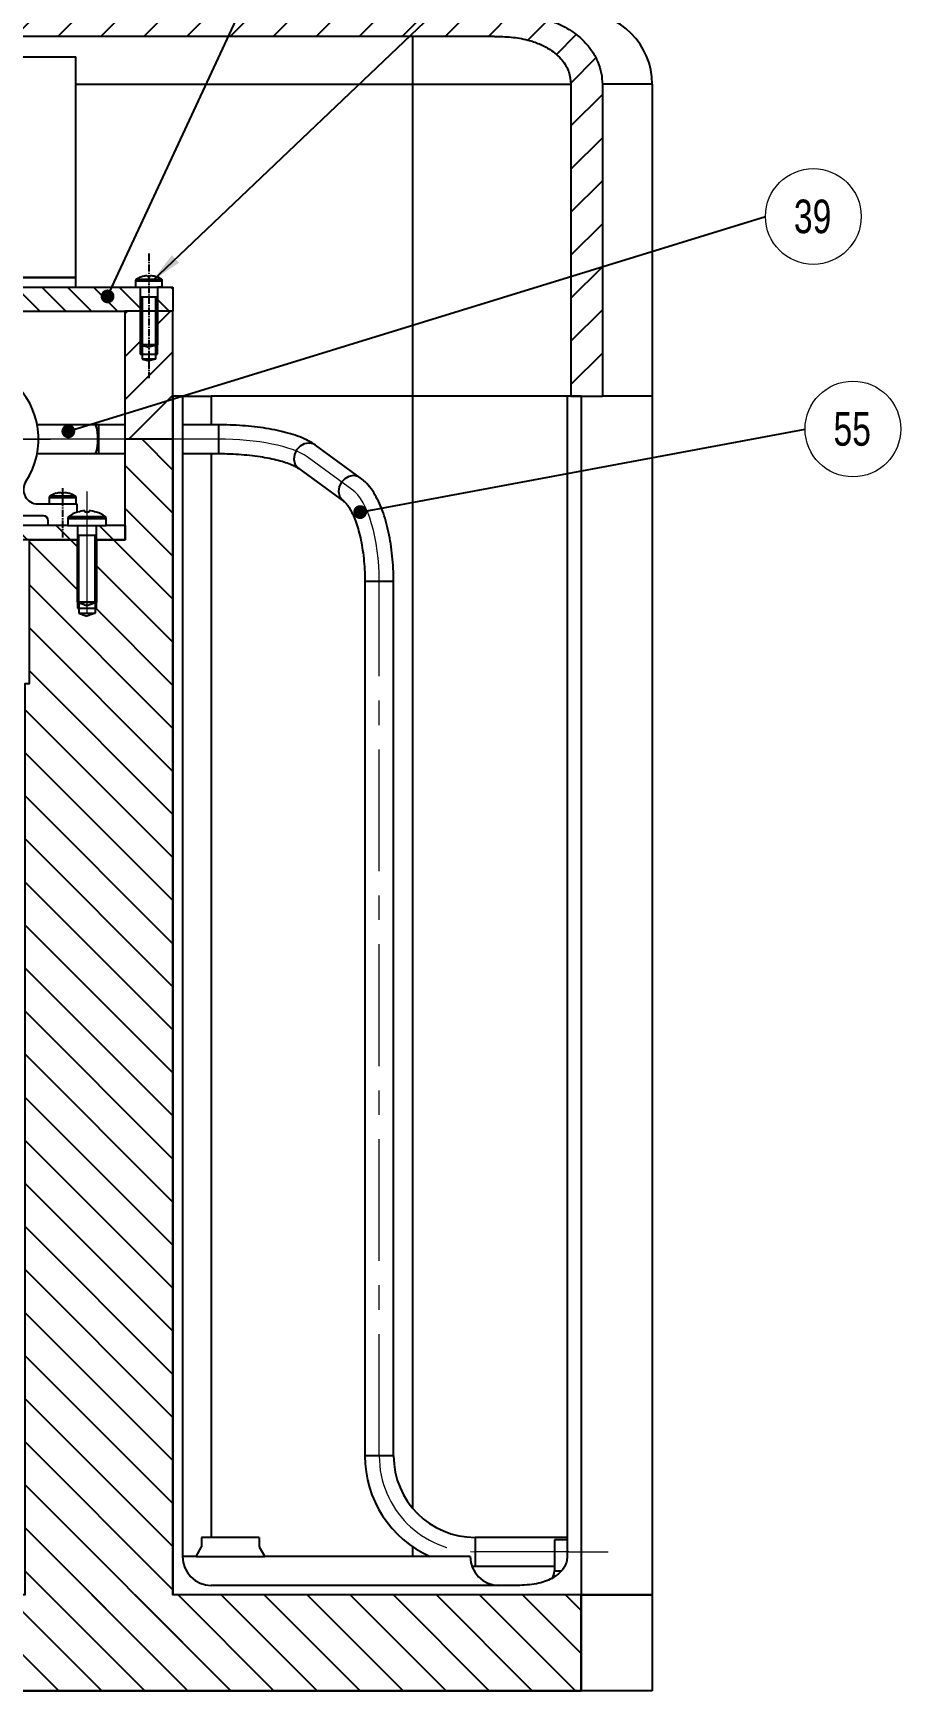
# Model space of a CAD drawing. Header units: millimetres. Extents: x 2 to 1186, y 2 to 838.
# Drawn here: x 440.6 to 531.1, y 562.5 to 735.4 of the extents above; entities that cross this region are included whole.
import ezdxf

# ---------------------------------------------------------------- set-up
doc = ezdxf.new("R2010")
doc.units = ezdxf.units.MM
doc.linetypes.add('CENTER2', pattern=[1.125, 0.75, -0.125, 0.125, -0.125])
doc.linetypes.add('CENTERX2', pattern=[20.32, 12.7, -2.54, 2.54, -2.54])
doc.styles.add('SLDTEXTSTYLE0', font='TXT', dxfattribs={"width": 0.75})
doc.dimstyles.new('SLDDIMSTYLE0', dxfattribs={"dimtxt": 0.18, "dimasz": 1.44, "dimexe": 0, "dimexo": 0.0625, "dimgap": 0, "dimtad": 0, "dimtih": 1, "dimtoh": 1, "dimdec": 0, "dimrnd": 1e-09, "dimzin": 0, "dimdsep": 46, "dimtxsty": 'Standard', "dimblk1": 'DOT', "dimblk2": 'DOT', "dimsah": 1, "dimcen": 0.09, "dimadec": 0, "dimazin": 0, "dimtfac": 1.44, "dimtdec": 0, "dimtofl": 0, "dimtmove": 0, "dimatfit": 3, "dimldrblk": 'DOT', "dimfxl": 1, "dimfrac": 2, "dimtolj": 1, "dimtzin": 0, "dimarcsym": 0})
doc.dimstyles.new('SLDDIMSTYLE1', dxfattribs={"dimtxt": 0.18, "dimasz": 3.302, "dimexe": 0, "dimexo": 0.0625, "dimgap": 0, "dimtad": 0, "dimtih": 1, "dimtoh": 1, "dimdec": 0, "dimrnd": 1e-09, "dimzin": 0, "dimdsep": 46, "dimtxsty": 'Standard', "dimsah": 1, "dimcen": 0.09, "dimadec": 0, "dimazin": 0, "dimtfac": 3.302, "dimtdec": 0, "dimtofl": 0, "dimtmove": 0, "dimatfit": 3, "dimfxl": 1, "dimfrac": 2, "dimtolj": 1, "dimtzin": 0, "dimarcsym": 0})

# ---------------------------------------------------------------- blocks, each defined once
blk = doc.blocks.new('SW_NOTE_0_5')
at = {"color": 0, "linetype": 'Continuous', "lineweight": 0}
blk.add_circle((4.99, 0), 4.99, dxfattribs=at)
at = {"color": 0, "linetype": 'Continuous', "lineweight": 0, "insert": (4.92, 1.76), "char_height": 3.5, "attachment_point": 2, "style": 'SLDTEXTSTYLE0'}
blk.add_mtext('55', dxfattribs=at)
blk = doc.blocks.new('_Dot')
at = {"color": 0, "linetype": 'ByBlock', "lineweight": -2}
blk.add_line((-0.5, 0), (-1, 0), dxfattribs=at)
at = {"color": 0, "linetype": 'ByBlock', "const_width": 0.5}
blk.add_lwpolyline([(-0.25, 0, 1), (0.25, 0, 1)], format="xyb", close=True, dxfattribs=at)
blk = doc.blocks.new('SW_NOTE_0_7')
at = {"color": 0, "linetype": 'Continuous', "lineweight": 0}
blk.add_circle((4.99, 0), 4.99, dxfattribs=at)
at = {"color": 0, "linetype": 'Continuous', "lineweight": 0, "insert": (4.92, 1.76), "char_height": 3.5, "attachment_point": 2, "style": 'SLDTEXTSTYLE0'}
blk.add_mtext('39', dxfattribs=at)
blk = doc.blocks.new('SW_CENTERMARKSYMBOL_1')
at = {"color": 0, "linetype": 'Continuous', "lineweight": 18}
for p, q in [((0, 2.5), (0, 9.25)), ((-2.5, 0), (-9.25, 0)), ((0, 0), (-1.25, 0)), ((0, 0), (0, 1.25)), ((0, 0), (0, -1.25)), ((0, 0), (1.25, 0)), ((2.5, 0), (9.25, 0)), ((0, -2.5), (0, -9.25))]:
    blk.add_line(p, q, dxfattribs=at)
blk = doc.blocks.new('*U129')
at = {"color": 0, "linetype": 'CENTER2', "transparency": 16777216}
blk.add_line((0, 1.3), (0, -3.84), dxfattribs=at)
blk = doc.blocks.new('*U130')
at = {"color": 0, "linetype": 'CENTER2', "transparency": 16777216}
blk.add_line((0, 6.5), (0, -6.5), dxfattribs=at)

msp = doc.modelspace()

# ---------------------------------------------------------------- hatches: boundary and pattern name
h = msp.add_hatch()
h.set_pattern_fill('ANSI31', color=256)
edge = h.paths.add_edge_path()
edge.add_spline(control_points=[(499.96, 730.03), (499.94, 730.42), (499.89, 731.21), (499.53, 732.37), (498.96, 733.44), (498.2, 734.39), (497.14, 735.37), (495.69, 736.25), (493.68, 737.02), (491.33, 737.47), (489.58, 737.51), (488.71, 737.53)], knot_values=[0, 0, 0, 0, 0.077417, 0.158021, 0.238683, 0.318735, 0.398858, 0.525754, 0.652967, 0.82623, 1, 1, 1, 1], degree=3, periodic=0)
edge.add_line((488.71, 737.53), (410.05, 737.53))
edge.add_line((410.05, 737.53), (410.05, 735.03))
edge.add_line((410.05, 735.03), (488.71, 735.03))
edge.add_spline(control_points=[(488.71, 735.03), (489.29, 735.02), (490.46, 734.99), (492.04, 734.72), (493.4, 734.27), (494.65, 733.62), (495.76, 732.66), (496.55, 731.38), (496.64, 730.47), (496.69, 730.03)], knot_values=[0, 0, 0, 0, 0.16806, 0.335796, 0.457557, 0.579074, 0.73903, 0.874186, 1, 1, 1, 1], degree=3, periodic=0)
edge.add_line((496.69, 730.03), (496.69, 697.53))
edge.add_line((496.69, 697.53), (497.75, 697.53))
edge.add_line((497.75, 697.53), (499.96, 697.53))
edge.add_line((499.96, 697.53), (499.96, 730.03))
h = msp.add_hatch()
h.set_pattern_fill('ANSI31', color=256, scale=0.6, angle=90)
h.paths.add_polyline_path([(451.77, 708.88), (428.07, 708.88), (410.05, 708.88), (410.05, 707.88), (410.05, 706.38), (450.17, 706.38), (451.77, 706.38)])
h.paths.add_polyline_path([(410.05, 708.88), (396.05, 708.88), (396.05, 707.88), (376.05, 707.88), (376.05, 708.88), (375.17, 708.88), (375.17, 706.97), (377.58, 706.38), (410.05, 706.38), (410.05, 707.88)])
h.paths.add_polyline_path([(455.17, 708.88), (453.57, 708.88), (453.57, 706.38), (455.17, 706.38)])
h = msp.add_hatch()
h.set_pattern_fill('ANSI31', color=256)
h.paths.add_polyline_path([(455.17, 706.38), (453.57, 706.38), (453.57, 702.88), (453.57, 701.88), (453.37, 701.88), (453.37, 701.38), (452.67, 701.19), (451.97, 701.38), (451.97, 701.68), (451.97, 701.88), (451.77, 701.88), (451.77, 702.88), (451.77, 706.38), (450.17, 706.38), (450.17, 693.03), (455.17, 693.03)])
h = msp.add_hatch()
h.set_pattern_fill('ANSI31', color=256, angle=90)
h.paths.add_polyline_path([(455.17, 693.03), (450.17, 693.03), (450.17, 684.03), (450.21, 684.03), (450.21, 682.53), (447.21, 682.53), (447.21, 676.03), (447.21, 676.03), (447.21, 675.4), (447.06, 675.4), (447.06, 674.89), (446.21, 674.59), (446.21, 674.59), (445.36, 674.89), (445.36, 675.4), (445.21, 675.4), (445.21, 676.03), (445.2, 676.03), (445.21, 676.03), (445.21, 682.53), (440.17, 682.53), (440.17, 667.53), (439.72, 667.53), (439.72, 572.53), (410.05, 572.53), (410.05, 562.53), (497.75, 562.53), (497.75, 572.53), (455.17, 572.53)])
h = msp.add_hatch()
h.set_pattern_fill('ANSI31', color=256, angle=90)
h.paths.add_polyline_path([(325.71, 684.03), (324.71, 684.03), (322.71, 684.03), (322.71, 678.03), (325.71, 678.03)])
h.paths.add_polyline_path([(330.21, 682.53), (360.21, 682.53), (360.21, 684.03), (342.65, 684.03), (328.71, 684.03), (327.71, 684.03), (327.71, 677.63), (330.21, 677.63)])
h.paths.add_polyline_path([(445.21, 684.03), (444.21, 684.03), (410.05, 684.03), (410.05, 682.53), (445.21, 682.53)])
h.paths.add_polyline_path([(450.17, 684.03), (448.21, 684.03), (447.21, 684.03), (447.21, 682.53), (450.17, 682.53)])
h.paths.add_polyline_path([(410.05, 684.03), (377.77, 684.03), (360.21, 684.03), (360.21, 682.53), (410.05, 682.53)])
h = msp.add_hatch()
h.set_pattern_fill('ANSI31', color=256, angle=90)
h.paths.add_polyline_path([(410.05, 572.53), (327.67, 572.53), (280.17, 572.53), (280.17, 562.53), (410.05, 562.53)])
h.paths.add_polyline_path([(497.75, 572.53), (455.17, 572.53), (410.05, 572.53), (410.05, 562.53), (497.75, 562.53)])

# ---------------------------------------------------------------- linework, layer by layer
at = {"color": 7, "linetype": 'Continuous', "lineweight": 25}
for p, q in [((488.71, 735.03), (292.67, 735.03)), ((480.17, 735.03), (480.17, 730.03)), ((439.15, 732.88), (445.05, 732.88)), ((445.05, 709.88), (445.05, 732.88)), ((445.05, 730.03), (480.17, 730.03)), ((480.17, 730.03), (480.17, 697.53)), ((480.17, 730.03), (496.69, 730.03)), ((496.69, 730.03), (496.69, 697.53)), ((499.96, 730.03), (499.96, 697.53)), ((505.17, 730.03), (499.96, 730.03)), ((505.17, 730.03), (505.17, 697.53)), ((375.05, 709.88), (445.05, 709.88)), ((445.05, 709.88), (375.05, 709.88)), ((428.07, 708.88), (455.17, 708.88)), ((445.05, 708.88), (445.05, 709.88)), ((451.27, 709.55), (451.27, 708.88)), ((451.27, 709.55), (454.07, 709.55)), ((451.36, 709.71), (453.99, 709.71)), ((452.01, 709.99), (452.01, 709.99)), ((452.49, 710.07), (452.5, 709.99)), ((452.85, 709.99), (452.85, 710.07)), ((453.33, 709.99), (453.33, 709.99)), ((454.07, 708.88), (454.07, 709.55)), ((455.17, 708.88), (455.17, 706.38)), ((375.17, 706.38), (450.17, 706.38)), ((450.17, 706.38), (450.17, 682.53)), ((455.17, 706.38), (450.17, 706.38)), ((455.17, 572.53), (455.17, 706.38)), ((456.17, 697.53), (455.17, 697.53)), ((455.17, 697.53), (455.17, 572.53)), ((456.17, 697.53), (456.17, 576.53)), ((456.17, 697.53), (459.17, 697.53)), ((480.17, 697.53), (459.17, 697.53)), ((459.17, 697.53), (459.17, 694.53)), ((496.3, 697.53), (480.17, 697.53)), ((480.17, 697.53), (480.17, 581.58)), ((496.3, 697.53), (496.3, 576.53)), ((497.75, 697.53), (496.3, 697.53)), ((496.69, 697.53), (499.96, 697.53)), ((497.75, 697.53), (497.75, 572.53)), ((505.17, 697.53), (499.96, 697.53)), ((505.17, 697.53), (505.17, 572.53)), ((447.04, 694.53), (441.03, 694.53)), ((447.44, 694.53), (447.04, 694.53)), ((450.17, 694.53), (447.44, 694.53)), ((447.44, 691.53), (447.44, 694.53)), ((459.92, 694.53), (456.17, 694.53)), ((459.92, 694.53), (459.92, 691.53)), ((441.03, 691.53), (447.04, 691.53)), ((447.04, 691.53), (447.44, 691.53)), ((447.44, 691.53), (450.17, 691.53)), ((456.17, 691.53), (459.92, 691.53)), ((459.17, 691.53), (459.17, 578.53)), ((474.72, 689.01), (470.06, 692.4)), ((468.29, 689.97), (472.96, 686.58)), ((441.09, 686.28), (445.17, 686.28)), ((442.27, 686.95), (442.27, 686.28)), ((442.27, 686.95), (445.07, 686.95)), ((442.36, 687.11), (444.99, 687.11)), ((443.01, 687.39), (443.01, 687.39)), ((443.49, 687.47), (443.5, 687.39)), ((443.85, 687.39), (443.85, 687.47)), ((444.33, 687.39), (444.33, 687.39)), ((445.07, 686.28), (445.07, 686.95)), ((445.17, 686.28), (445.17, 685.41)), ((441.67, 685.03), (424.67, 685.03)), ((442.17, 684.03), (442.17, 684.53)), ((444.21, 684.77), (444.21, 684.03)), ((444.21, 684.77), (448.21, 684.77)), ((444.31, 684.97), (448.11, 684.97)), ((445.24, 685.42), (445.23, 685.43)), ((445.98, 685.56), (445.99, 685.42)), ((446.43, 685.42), (446.44, 685.56)), ((447.19, 685.43), (447.18, 685.42)), ((448.21, 684.03), (448.21, 684.77)), ((444.21, 684.03), (377.77, 684.03)), ((444.21, 684.03), (448.21, 684.03)), ((445.21, 684.03), (445.21, 676.03)), ((447.21, 676.03), (447.21, 684.03)), ((450.21, 684.03), (448.21, 684.03)), ((450.21, 682.53), (450.21, 684.03)), ((445.21, 682.53), (330.21, 682.53)), ((440.17, 682.53), (445.21, 682.53)), ((450.21, 682.53), (447.21, 682.53)), ((447.21, 682.53), (450.17, 682.53)), ((475.19, 678.18), (475.19, 587.03)), ((478.19, 678.18), (475.19, 678.18)), ((478.19, 587.03), (478.19, 678.18)), ((445.21, 676.03), (447.21, 676.03)), ((478.19, 587.03), (475.19, 587.03)), ((457.59, 576.53), (458.17, 577.53)), ((458.17, 578.53), (458.17, 577.53)), ((464.17, 578.53), (458.17, 578.53)), ((464.17, 578.53), (464.17, 577.53)), ((464.17, 577.53), (464.75, 576.53)), ((480.17, 577.56), (480.17, 576.53)), ((496.3, 578.53), (486.69, 578.53)), ((486.69, 578.53), (486.69, 575.53)), ((496.3, 578.28), (494.96, 578.28)), ((494.96, 578.28), (494.96, 575.03)), ((457.59, 576.53), (456.17, 576.53)), ((457.59, 576.53), (464.75, 576.53)), ((486.17, 576.53), (464.75, 576.53)), ((486.34, 575.53), (486.69, 575.53)), ((486.69, 575.53), (494.96, 575.53)), ((494.96, 575.03), (495.65, 575.03)), ((497.75, 572.53), (455.17, 572.53)), ((497.75, 572.53), (455.17, 572.53)), ((491.35, 573.53), (459.17, 573.53)), ((505.17, 572.53), (497.75, 572.53)), ((497.75, 572.53), (497.75, 562.53)), ((497.75, 572.53), (505.17, 572.53)), ((505.17, 572.53), (505.17, 562.53)), ((497.75, 562.53), (280.17, 562.53)), ((505.17, 562.53), (497.75, 562.53))]:
    msp.add_line(p, q, dxfattribs=at)
for p, q in [((451.77, 708.88), (451.77, 702.88)), ((454.07, 708.88), (453.57, 708.88)), ((453.57, 708.88), (453.57, 702.88)), ((451.77, 707.88), (453.57, 707.88)), ((451.97, 707.88), (451.97, 701.88)), ((453.37, 707.88), (453.37, 701.88)), ((453.57, 702.88), (451.77, 702.88)), ((451.77, 702.88), (452.67, 702.64)), ((451.77, 702.88), (451.77, 701.88)), ((451.77, 701.88), (453.57, 701.88)), ((451.97, 701.88), (451.97, 701.68)), ((453.57, 702.88), (452.67, 702.64)), ((453.37, 701.88), (453.37, 701.38)), ((453.57, 701.88), (453.57, 702.88)), ((451.97, 701.68), (451.97, 701.38)), ((453.37, 701.38), (451.97, 701.38)), ((451.97, 701.38), (452.67, 701.19)), ((453.37, 701.38), (452.67, 701.19)), ((445.21, 683.03), (447.21, 683.03)), ((445.36, 676.03), (445.36, 683.03)), ((447.06, 676.03), (447.06, 683.03)), ((445.21, 676.03), (446.21, 675.68)), ((445.21, 676.03), (445.21, 675.4)), ((445.36, 676.03), (445.36, 674.89)), ((446.21, 675.68), (447.21, 676.03)), ((447.06, 676.03), (447.06, 674.89)), ((447.21, 675.4), (447.21, 676.03)), ((445.21, 675.4), (447.21, 675.4)), ((445.36, 674.89), (446.21, 674.59)), ((445.36, 674.89), (447.06, 674.89)), ((447.06, 674.89), (446.21, 674.59))]:
    msp.add_line(p, q)
at = {"color": 7, "linetype": 'CENTERX2', "lineweight": 18}
for p, q in [((447.04, 693.03), (434.76, 693.03)), ((447.44, 693.03), (447.04, 693.03)), ((450.17, 693.03), (447.44, 693.03)), ((459.92, 693.03), (450.17, 693.03)), ((473.84, 687.79), (469.18, 691.18)), ((446.21, 687.56), (446.21, 674.03)), ((476.69, 587.03), (476.69, 678.18)), ((496.46, 577.03), (486.69, 577.03)), ((496.46, 577.03), (500.56, 577.03))]:
    msp.add_line(p, q, dxfattribs=at)
at = {"color": 7, "linetype": 'Continuous', "lineweight": 25, "flags": 128}
for points in [[(447.04, 691.53), (447.14, 691.62), (447.23, 691.88), (447.3, 692.28), (447.34, 692.77), (447.34, 693.29), (447.3, 693.78), (447.23, 694.18), (447.14, 694.44), (447.04, 694.53)], [(470.06, 692.4), (469.81, 692.53), (469.35, 692.62), (468.87, 692.54), (468.43, 692.3), (468.07, 691.92), (467.85, 691.45), (467.79, 690.95), (467.9, 690.47), (468.16, 690.09), (468.29, 689.97)], [(474.72, 689.01), (474.48, 689.14), (474.02, 689.23), (473.53, 689.15), (473.09, 688.91), (472.73, 688.53), (472.51, 688.06), (472.45, 687.56), (472.56, 687.08), (472.82, 686.7), (472.95, 686.59)]]:
    msp.add_lwpolyline(points, dxfattribs=at)
msp.add_lwpolyline([(455.17, 693.03), (450.17, 693.03), (450.17, 684.03), (450.21, 684.03), (450.21, 682.53), (447.21, 682.53), (447.21, 676.03), (445.21, 676.03), (445.21, 682.53), (440.17, 682.53), (440.17, 667.53), (439.72, 667.53), (439.72, 572.53), (410.05, 572.53), (410.05, 562.53), (497.75, 562.53), (497.75, 572.53), (455.17, 572.53), (455.17, 693.03)], close=True)
at = {"color": 7, "linetype": 'Continuous', "lineweight": 25}
for centre, radius, start, end in [((497.67, 730.03), 7.5, 0, 90), ((451.45, 709.55), 0.18, 121.7263, 180), ((452.67, 707.58), 2.5, 105.3324, 121.7263), ((452.67, 707.56), 2.51, 94.1893, 105.1683), ((452.67, 707.11), 2.88, 86.5201, 93.4799), ((452.67, 707.56), 2.51, 74.8317, 85.8107), ((452.67, 707.58), 2.5, 58.2737, 74.6676), ((453.89, 709.55), 0.18, 0, 58.2737), ((433.17, 693.03), 8, 326.4523, 213.5477), ((441.09, 687.78), 1.5, 146.4523, 270), ((442.45, 686.95), 0.18, 121.7263, 180), ((443.67, 684.98), 2.5, 105.3324, 121.7263), ((443.67, 684.96), 2.51, 94.1893, 105.1683), ((443.67, 684.51), 2.88, 86.5201, 93.4799), ((443.67, 684.96), 2.51, 74.8317, 85.8107), ((443.67, 684.98), 2.5, 58.2737, 74.6676), ((444.89, 686.95), 0.18, 0, 58.2737), ((441.67, 684.53), 0.5, 0, 90), ((444.45, 684.77), 0.24, 125.783, 180), ((446.21, 682.33), 3.25, 107.5282, 125.783), ((446.21, 682.31), 3.26, 94.0566, 107.3677), ((446.21, 681.55), 3.88, 86.7874, 93.2126), ((446.21, 682.31), 3.26, 72.6323, 85.9434), ((446.21, 682.33), 3.25, 54.217, 72.4718), ((447.97, 684.77), 0.24, 0, 54.217), ((486.69, 587.03), 11.5, 180, 245.9294), ((486.69, 587.03), 8.5, 180, 270), ((459.17, 576.53), 3, 180, 270), ((489.17, 576.53), 3, 180, 270), ((493.46, 575.03), 1.5, 330.0712, 0)]:
    msp.add_arc(centre, radius, start, end, dxfattribs=at)
at = {"color": 7, "linetype": 'CENTERX2', "lineweight": 18}
msp.add_arc((486.69, 587.03), 10, 180, 270, dxfattribs=at)
for centre, major_axis, ratio, start_param, end_param in [((459.92, 690.06), (-10, 0), 0.297025, 3.529507, 4.712389), ((472.76, 678.18), (0, 10), 0.393422, 4.712389, 6.004641)]:
    msp.add_ellipse(centre, major_axis=major_axis, ratio=ratio, start_param=start_param, end_param=end_param, dxfattribs=at)
at = {"color": 7, "linetype": 'Continuous', "lineweight": 25}
for points, knots in [([(488.71, 737.53), (489.58, 737.51), (491.33, 737.47), (493.68, 737.02), (495.69, 736.25), (497.14, 735.37), (498.2, 734.39), (498.96, 733.44), (499.53, 732.37), (499.89, 731.21), (499.94, 730.42), (499.96, 730.03)], [0, 0, 0, 0, 0.17377, 0.347033, 0.474246, 0.601142, 0.681265, 0.761317, 0.841979, 0.922583, 1, 1, 1, 1]), ([(488.71, 735.03), (489.29, 735.02), (490.46, 734.99), (492.04, 734.72), (493.4, 734.27), (494.65, 733.62), (495.76, 732.66), (496.55, 731.38), (496.64, 730.47), (496.69, 730.03)], [0, 0, 0, 0, 0.16806, 0.335796, 0.457557, 0.579074, 0.73903, 0.874186, 1, 1, 1, 1]), ([(470.06, 692.4), (469.94, 692.48), (469.58, 692.73), (468.89, 693.08), (467.96, 693.44), (466.92, 693.75), (465.81, 694), (464.63, 694.21), (463.39, 694.36), (462.12, 694.47), (460.95, 694.52), (460.22, 694.53), (459.92, 694.53)], [0, 0, 0, 0, 0.058076, 0.171402, 0.285697, 0.397108, 0.5059, 0.612933, 0.718842, 0.824045, 0.928832, 1, 1, 1, 1]), ([(459.92, 691.53), (460.13, 691.53), (460.74, 691.52), (461.74, 691.48), (462.91, 691.39), (464.01, 691.26), (465.04, 691.09), (465.96, 690.89), (466.77, 690.67), (467.44, 690.43), (467.93, 690.2), (468.18, 690.05), (468.28, 689.98), (468.29, 689.97)], [0, 0, 0, 0, 0.0564732, 0.1641343, 0.2716523, 0.3787556, 0.4851858, 0.5906048, 0.6945516, 0.7963953, 0.8953106, 0.9811158, 1, 1, 1, 1]), ([(478.19, 678.18), (478.19, 678.41), (478.18, 679.09), (478.13, 680.2), (477.99, 681.49), (477.8, 682.74), (477.54, 683.93), (477.22, 685.06), (476.83, 686.1), (476.38, 687.04), (475.85, 687.89), (475.3, 688.54), (474.89, 688.87), (474.72, 689.01)], [0, 0, 0, 0, 0.050011, 0.144811, 0.239791, 0.335086, 0.430905, 0.527506, 0.625221, 0.724441, 0.82548, 0.927875, 1, 1, 1, 1]), ([(472.96, 686.58), (473, 686.55), (473.1, 686.47), (473.33, 686.22), (473.62, 685.8), (473.93, 685.23), (474.22, 684.53), (474.49, 683.7), (474.73, 682.76), (474.93, 681.72), (475.08, 680.61), (475.17, 679.48), (475.19, 678.66), (475.19, 678.23), (475.19, 678.18)], [0, 0, 0, 0, 0.0499156, 0.1386183, 0.227264, 0.3172069, 0.4092873, 0.5034149, 0.599229, 0.6963299, 0.7943591, 0.8930169, 0.987011, 1, 1, 1, 1]), ([(496.3, 576.53), (496.28, 576.33), (496.24, 575.91), (496.01, 575.45), (495.61, 574.89), (494.79, 574.21), (493.25, 573.63), (492.02, 573.56), (491.35, 573.53)], [0, 0, 0, 0, 0.092714, 0.200715, 0.234272, 0.422492, 0.686218, 1, 1, 1, 1])]:
    msp.add_open_spline(points, degree=3, knots=knots, dxfattribs=at)

# ---------------------------------------------------------------- block references
at = {"color": 7, "linetype": 'Continuous', "lineweight": 0}
for name, p in [('SW_NOTE_0_7', (516.97, 716.25)), ('SW_CENTERMARKSYMBOL_1', (433.17, 693.03)), ('SW_NOTE_0_5', (521.1, 694.09))]:
    msp.add_blockref(name, p, dxfattribs=at)
at = {"linetype": 'CENTER2'}
for name, p in [('*U130', (452.67, 705.88)), ('*U129', (443.67, 686.62))]:
    msp.add_blockref(name, p, dxfattribs=at)

# ---------------------------------------------------------------- leaders
at = {"color": 7, "linetype": 'Continuous', "lineweight": 0}
for points, dimstyle in [([(434.76, 728.31), (443.13, 750.5)], 'SLDDIMSTYLE0'), ([(453.05, 709.55), (492.35, 746.94)], 'SLDDIMSTYLE1'), ([(448.36, 707.92), (465.72, 745.25)], 'SLDDIMSTYLE0'), ([(444.27, 693.85), (516.97, 716.25)], 'SLDDIMSTYLE0'), ([(474.7, 685.43), (521.1, 694.09)], 'SLDDIMSTYLE0')]:
    msp.add_leader(points, dimstyle=dimstyle, dxfattribs=at)

doc.saveas('drawing.dxf')
